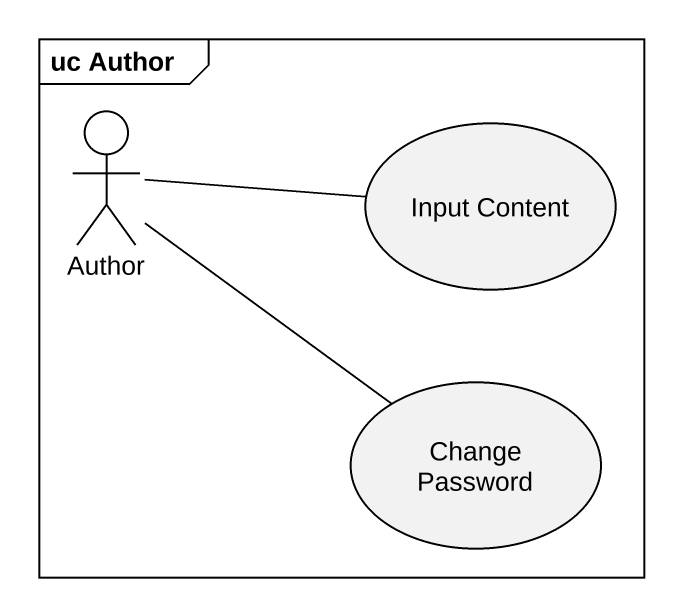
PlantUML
@startuml
mainframe uc Author
actor Author
usecase "Input Content" as Input_Content
usecase "Change Password" as Change_Password
Author -right- Input_Content
Author -- Change_Password
@enduml
